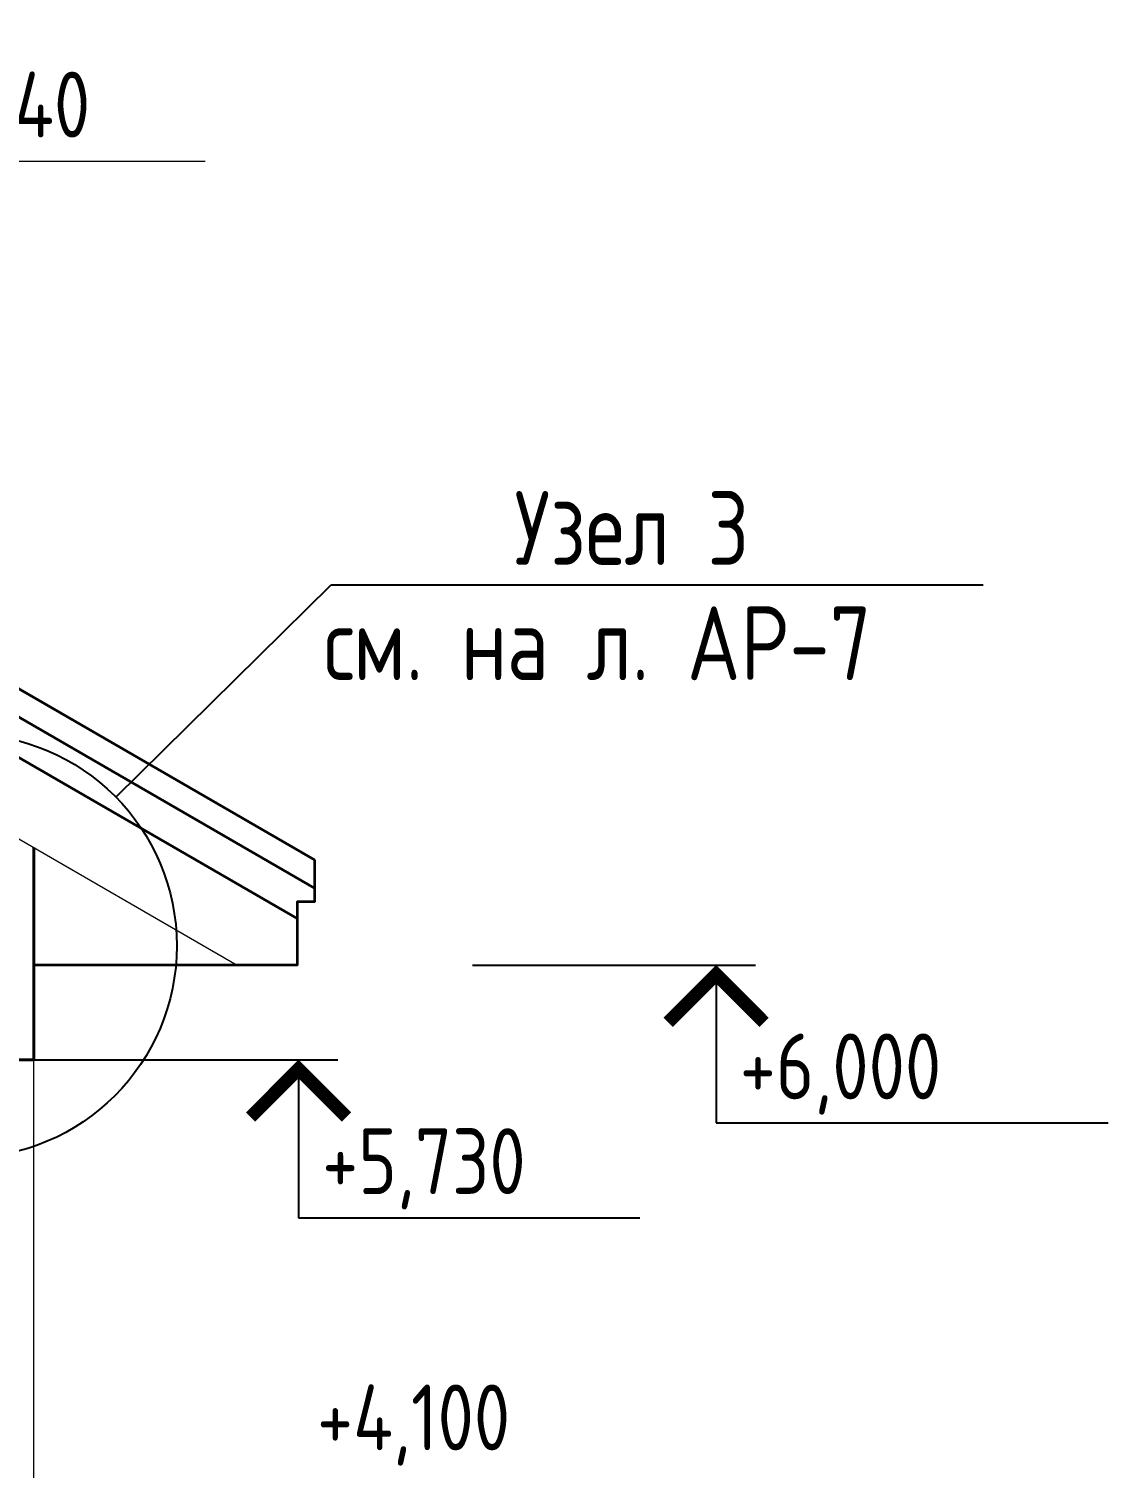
# Model space of a CAD drawing. Extents: x -12289450 to -10763036, y -7834513 to -6150123.
# Drawn here: x -11187276 to -11184200, y -7703154 to -7699054 of the extents above; entities that cross this region are included whole.
import ezdxf

# ---------------------------------------------------------------- set-up
doc = ezdxf.new("R2010")
doc.units = 0
doc.header["$LTSCALE"] = 25
for name, color, linetype in [('004-ВСПЛИНИИ', 15, 'Continuous'), ('Annotation - Text', 7, 'Continuous'), ('Крыши', 7, 'Continuous'), ('Примечания', 7, 'Continuous')]:
    doc.layers.add(name, color=color, linetype=linetype)
doc.layers.add('RAZMER', color=7, linetype='Continuous', lineweight=9)
doc.layers.add('СТЕНЫ', color=5, linetype='Continuous', lineweight=40)
doc.styles.add('GOST 2.304', font='cs_gost2304.shx')

msp = doc.modelspace()

# ---------------------------------------------------------------- linework, layer by layer
at = {"layer": '004-ВСПЛИНИИ', "color": 1}
for p in [(-11187028.5, -7701242.2), (-11184556.8, -7700638.8)]:
    msp.add_line(p, (-11186416.1, -7700638.9), dxfattribs=at)
msp.add_circle((-11187458.9, -7701666.2), 604.2, dxfattribs=at)
at = {"layer": 'RAZMER', "linetype": 'Continuous', "lineweight": 0, "ltscale": 75}
msp.add_line((-11187759.9, -7699430.7), (-11186773.6, -7699430.7), dxfattribs=at)
at = {"layer": 'Крыши', "lineweight": 35, "ltscale": 3}
for p, q in [((-11190561.9, -7699053.6), (-11186461.9, -7701420.7)), ((-11190561.9, -7699134.4), (-11186461.9, -7701501.5)), ((-11190561.9, -7699249.9), (-11186511.9, -7701588.2))]:
    msp.add_line(p, q, dxfattribs=at)
at = {"layer": 'Крыши', "lineweight": 18, "ltscale": 3}
msp.add_line((-11190561.9, -7699480.8), (-11186682.3, -7701720.7), dxfattribs=at)
at = {"layer": 'Крыши', "lineweight": 25, "ltscale": 3}
msp.add_lwpolyline([(-11190561.9, -7699053.6), (-11186461.9, -7701420.7)], dxfattribs=at)
at = {"layer": 'Крыши', "lineweight": 35, "ltscale": 3}
msp.add_lwpolyline([(-11186461.9, -7701420.7), (-11186461.9, -7701540.7), (-11186511.9, -7701540.7), (-11186511.9, -7701720.7), (-11187261.9, -7701720.7)], dxfattribs=at)
at = {"layer": 'Примечания', "linetype": 'Continuous', "lineweight": 25, "ltscale": 75}
for p, q in [((-11186011.9, -7701720.7), (-11185205.4, -7701720.7)), ((-11185317.9, -7701720.7), (-11185317.9, -7702170.7)), ((-11187261.9, -7701990.7), (-11186395.3, -7701990.7)), ((-11187261.9, -7701990.7), (-11186395.3, -7701990.7)), ((-11186507.8, -7701990.7), (-11186507.8, -7702440.7)), ((-11186507.8, -7701990.7), (-11186507.8, -7702440.7)), ((-11185317.9, -7702170.7), (-11184200.4, -7702170.7)), ((-11186507.8, -7702440.7), (-11185535.6, -7702440.7)), ((-11186507.8, -7702440.7), (-11185535.6, -7702440.7))]:
    msp.add_line(p, q, dxfattribs=at)
at = {"layer": 'Примечания', "linetype": 'Continuous', "lineweight": 25, "ltscale": 75, "const_width": 37.5}
for points in [[(-11185181.2, -7701884), (-11185317.9, -7701747.2), (-11185454.7, -7701884)], [(-11186371, -7702154), (-11186507.8, -7702017.2), (-11186644.5, -7702154)], [(-11186371, -7702154), (-11186507.8, -7702017.2), (-11186644.5, -7702154)]]:
    msp.add_lwpolyline(points, dxfattribs=at)
at = {"layer": 'СТЕНЫ', "ltscale": 3}
for points in [[(-11187261.9, -7701386.1), (-11187261.9, -7701990.7)], [(-11187711.9, -7701990.7), (-11187261.9, -7701990.7)]]:
    msp.add_lwpolyline(points, dxfattribs=at)
at = {"layer": 'СТЕНЫ', "lineweight": 9, "ltscale": 3}
msp.add_lwpolyline([(-11187261.9, -7703620.7), (-11187261.9, -7701990.7)], dxfattribs=at)

# ---------------------------------------------------------------- texts
at = {"layer": 'Annotation - Text', "color": 0, "lineweight": 25, "style": 'GOST 2.304'}
for s, p in [('Узел 3', (-11185893.2, -7700580.9)), ('см. на л. AР-7', (-11186435.8, -7700909))]:
    msp.add_text(s, height=210, dxfattribs=at).set_placement(p)
at = {"layer": 'RAZMER', "linetype": 'Continuous', "lineweight": 0, "ltscale": 75, "style": 'GOST 2.304'}
msp.add_text('+8,740', height=187.5, dxfattribs=at).set_placement((-11187692.4, -7699363.2))
at = {"layer": 'Примечания', "linetype": 'Continuous', "lineweight": 25, "ltscale": 75, "style": 'GOST 2.304'}
for s, p in [('+6,000', (-11185250.4, -7702103.2)), ('+5,730', (-11186440.3, -7702373.2)), ('+5,730', (-11186440.3, -7702373.2)), ('+4,100', (-11186455.1, -7703103.2))]:
    msp.add_text(s, height=187.5, dxfattribs=at).set_placement(p)

doc.saveas('drawing.dxf')
